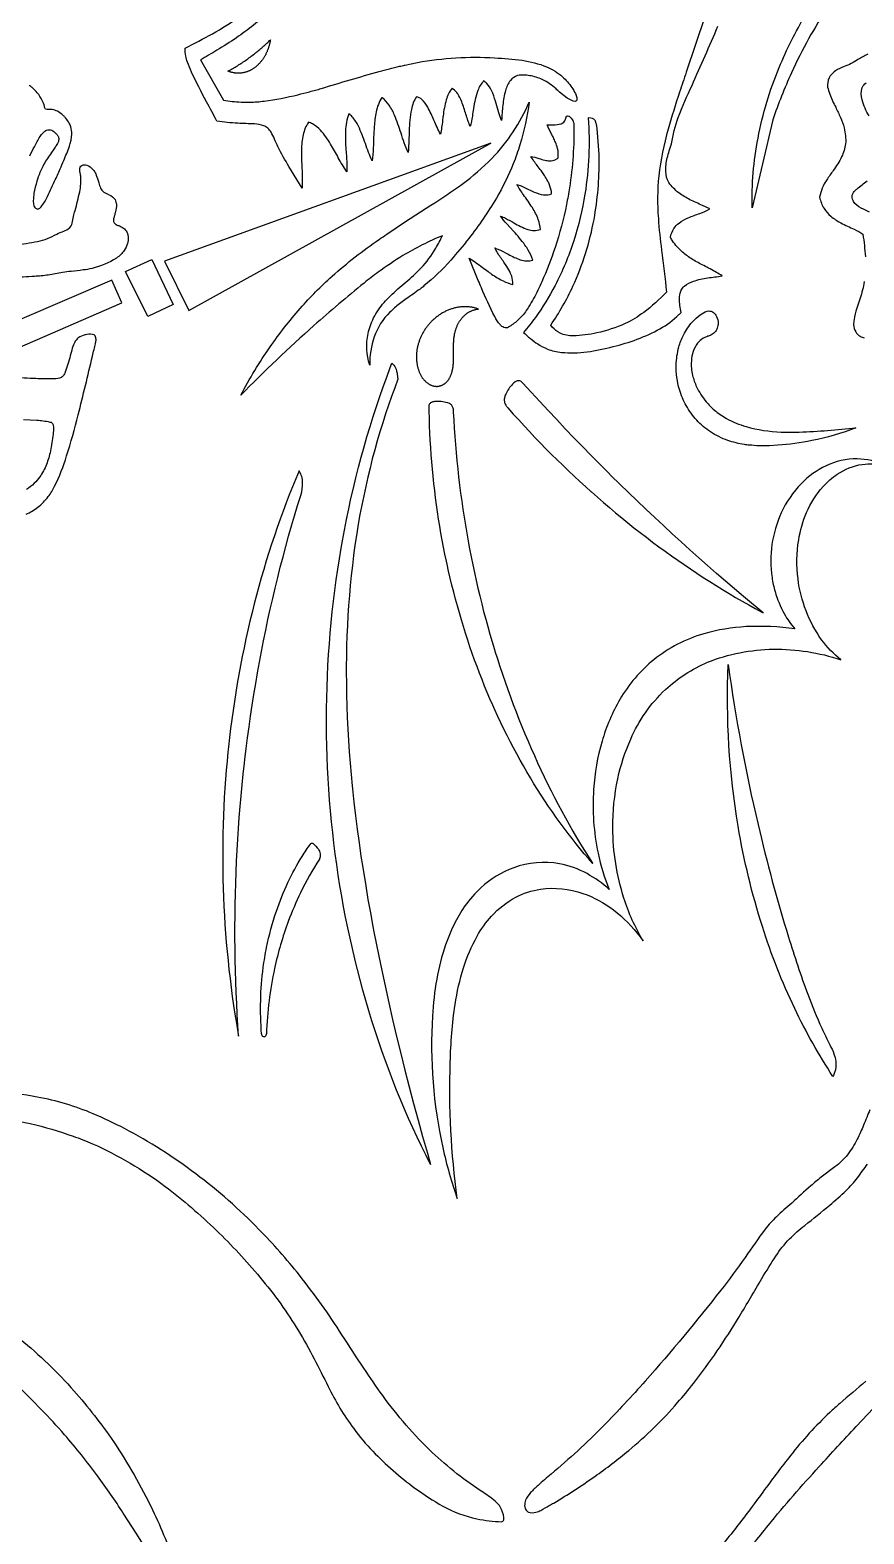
# Model space of a CAD drawing. Header units: millimetres. Extents: x 0 to 1000, y 0 to 780.
# Drawn here: x 666.1 to 841.7, y 262.5 to 579.1 of the extents above; entities that cross this region are included whole.
import ezdxf

# ---------------------------------------------------------------- set-up
doc = ezdxf.new("R2010")
doc.units = ezdxf.units.MM
doc.layers.add('Default', color=70, linetype='Continuous')

msp = doc.modelspace()

# ---------------------------------------------------------------- linework, layer by layer
at = {"layer": 'Default'}
for points in [[(716.47, 583.04, -0.038807), (709.54, 577.43, -0.014064), (705.39, 574.8, -0.005114), (701.96, 572.77), (706.79, 564.28), (706.79, 564.28, 0.030723), (710.51, 563.91, 0.030863), (712.37, 563.88, 0.032443), (715.38, 564.11, 0.027429), (722.49, 565.46, 0.011373), (724.95, 566.09, 0.016526), (726.18, 566.42, 0.021162), (727.4, 566.77, -0.006741), (739.58, 570.32, -0.006706), (743.9, 571.43, 0.016823), (744.96, 571.69), (745.02, 571.69), (747.67, 572.24, -0.06084), (763.89, 573.21, -0.021524), (769.7, 572.69, -0.056848), (774.86, 571.33, -0.085575), (778.2, 569.21, -0.056321), (780.16, 566.97, -0.025827), (780.92, 565.69, -0.061981), (781.22, 564.85, -0.220641), (781.1, 564.14, -0.114614), (780.94, 564, -0.124053), (779.18, 564.76), (777.56, 565.99, 0.026336), (776.83, 566.66, 0.079044), (773.95, 568.62, 0.070302), (771.29, 569.46, 0.032376), (770.12, 569.58, 0.091594), (768.73, 569.47, 0.13813), (767.24, 568.45, 0.11145), (766.2, 566.36, 0.044859), (765.63, 563.24, 0.012473), (765.38, 560.03, -0.036336), (764.82, 561.64), (764.09, 564.12, 0.031338), (763.26, 566.32, 0.098747), (762.24, 567.83, 0.059264), (761.59, 568.34, 0.093649), (760.38, 566.35, 0.048333), (759.47, 562.56, 0.00852), (759.22, 560.95, -0.02295), (758.77, 558.73, -0.029431), (757.87, 561.33, 0.010505), (756.98, 563.98, 0.053184), (756.13, 565.65, 0.095327), (755.17, 566.65, 0.023862), (754.93, 566.8, 0.101523), (753.71, 564.38, 0.039966), (753.06, 560.96, 0.020458), (752.94, 560, -0.016831), (752.5, 557.15, -0.030273), (751.13, 560.07, 0.020712), (749.83, 562.8, 0.087239), (748.59, 564.43, 0.136211), (747.42, 565.04, 0.087786), (746.38, 562.34, 0.041721), (745.92, 557.82, 0.007122), (745.86, 555.94, -0.019998), (745.67, 553.27, -0.027337), (744.19, 557.38, 0.016419), (742.83, 561.13, 0.04084), (741.69, 563.27, 0.089068), (740.23, 564.82), (740.17, 564.87, 0.094164), (738.95, 561.82, 0.032424), (738.55, 558.79, 0.008175), (738.35, 554.24, -0.021183), (738.12, 551.52, -0.029471), (736.69, 555.16, 0.02388), (735.21, 558.83, 0.075369), (733.91, 560.8, 0.046032), (733.19, 561.46, 0.082092), (732.51, 557.77, 0.031492), (732.6, 553.86, -0.01082), (732.79, 550.66, -0.01563), (732.79, 549.24, -0.029195), (730.98, 552.2, 0.004298), (729.37, 555.05, 0.04884), (727.25, 557.97, 0.090756), (725.52, 559.32, 0.043817), (724.7, 559.66, 0.095256), (723.58, 557.04, 0.046319), (723.24, 553.81, 0.017281), (723.32, 549.98, -0.026066), (723.35, 545.76), (720.59, 550.34, -0.016825), (718.27, 554.52, -0.016842), (717.55, 556.12, 0.029419), (716.82, 557.55, 0.082069), (716.15, 558.41, 0.122462), (715.29, 558.91, 0.074161), (713.36, 559.3, -0.002033), (709.82, 559.43, -0.021056), (705.41, 559.91, 0.003475), (703.23, 563.96, -0.012319), (700.07, 570.23, -0.020183), (699.21, 572.31, -0.040104), (698.85, 573.57, -0.060472), (698.74, 575.23, 0.005206), (704.47, 578.3, 0.020303), (710.21, 581.83, 0.030418)], [(834.23, 584.08, 0.041052), (826.41, 570.06, 0.023983), (822.49, 560.17), (818.12, 541.63, -0.052155), (819.38, 556.32, -0.051748), (823.82, 571.17, -0.034258), (829.41, 582.32, -0.040127)], [(808.19, 581.81), (804.24, 570.17, -0.002946), (802.86, 566.02, 0.010713), (800.45, 558.2, 0.038219), (798.46, 548.39, 0.043222), (798.38, 539.37, 0.015891), (799.07, 532.74, -0.006994), (800.09, 523.88, -0.041069), (795.3, 519.64, -0.055601), (791.39, 517.3, -0.05329), (785.46, 515.32, -0.045466), (780.48, 514.69, -0.120811), (777.68, 515.28, -0.093198), (776.05, 516.55, -0.020108), (775.71, 516.97, 0.044592), (780.39, 525.16, 0.062001), (784.84, 539.22, 0.048774), (785.91, 551.93, 0.02839), (785.35, 559.24, 0.027689), (785.13, 559.86, 0.118613), (784.77, 560.34, 0.124374), (784.2, 560.54), (783.61, 560.56, -0.057559), (782.93, 544.55, -0.039632), (780.57, 534.71, -0.041497), (776.64, 525.32, -0.037834), (772.48, 518.58, -0.021652), (769.99, 515.44, 0.052547), (773.02, 512.99, 0.05105), (775.05, 511.92, 0.078855), (777.99, 511.22, 0.05945), (783.37, 511.34, 0.029001), (788.87, 512.43, 0.065075), (798.72, 516.18, 0.06475), (802.73, 519.17, 0.00726), (803.18, 519.62, -0.057528), (802.85, 522.56, -0.083441), (803.1, 524.07, -0.094595), (803.59, 524.92, -0.04822), (803.86, 525.18, -0.079768), (805.77, 526.19, -0.050554), (808.77, 526.9, -0.019263), (810.28, 527.1, 0.017452), (811.79, 527.33, 0.026892), (810.64, 528.04, 0.018712), (807.94, 529.48, -0.020378), (805.57, 530.8, -0.032302), (803.47, 532.31, -0.074394), (801.38, 534.69, -0.017804), (800.91, 535.47, -0.088406), (801.67, 537.29, -0.091715), (802.74, 538.43, -0.071055), (804.69, 539.56, -0.016303), (807.14, 540.46, 0.042506), (809.22, 541.41), (807.66, 542.16, -0.014853), (805.03, 543.36, -0.040879), (802.67, 544.81, -0.073249), (800.6, 546.96, -0.126447), (799.95, 549.32, -0.077546), (800.27, 552.16, -0.020402), (800.69, 553.66), (801.16, 555.14, -0.049425), (802.56, 560.68, -0.013808), (805.47, 567.42, 0.005395), (810.92, 579.85, 0.01593)], [(842.48, 573.96, 0.017104), (840.42, 572.86, -0.0687), (837.51, 571.38, 0.036685), (835.69, 570.48, 0.088901), (834.59, 569.42, 0.134618), (834, 567.53, 0.02904), (834.01, 567.05, 0.042701), (835.06, 564.19, 0.014245), (835.73, 562.81, -0.010086), (836.73, 560.68, -0.030857), (837.51, 558.45, -0.084114), (837.81, 555.13, -0.077144), (836.98, 552.37, -0.042899), (835.2, 549.5, 0.006257), (833.83, 547.53, 0.097144), (832.34, 543.88, 0.090146), (833.29, 541.5, 0.085665), (834.7, 539.9, 0.055384), (836.79, 538.48, 0.009198), (839.63, 537.12, -0.047946), (841.46, 536.08, -0.018273), (841.98, 531.34, -0.057838)], [(666.02, 552.61, -0.010191), (666.98, 554.51, -0.019953), (668.18, 556.63, -0.065136), (668.88, 557.5, -0.063444), (669.55, 558.01, -0.189832), (670.64, 557.97, -0.093073), (671.51, 557.32, -0.038856), (671.88, 556.86, -0.145171), (672.11, 556.28, -0.059708), (672.08, 555.81, -0.094468), (671.84, 555.16, 0.012526), (671.59, 554.76, -0.012689), (671.09, 554.02), (670.56, 553.26, 0.033621), (668.97, 550.8, 0.047557), (667.5, 547.24, 0.027888), (666.9, 544.76, 0.028174), (666.75, 543.15, 0.076949), (666.88, 542.14, 0.094174), (667.1, 541.71, 0.108488), (667.38, 541.47, 0.262051), (668.02, 541.49, 0.07934), (668.21, 541.64, 0.0577), (669.52, 543.58, 0.007166), (671.25, 547.24), (671.25, 547.25, 0.000952), (672.39, 549.82, 0.004444), (673.17, 551.62, 0.006292), (673.79, 553.08, 0.014544), (674.36, 554.59, 0.062158), (674.87, 557.15, 0.087303), (674.65, 558.71, 0.048989), (674.33, 559.44, 0.054549), (673.59, 560.5, 0.024408), (673.1, 561.04, 0.060885), (672.07, 561.82, 0.064097), (671.03, 562.27), (670.99, 562.28, 0.072521), (669.88, 562.32, -0.093203), (669.35, 562.39, -0.081124), (669.1, 563, 0.04888), (668.64, 564.26, 0.050058), (667.6, 565.85, 0.049319), (666.53, 566.94, 0.033185), (665.87, 567.43, 0.076213)], [(842.76, 561.01, -0.064193), (841.28, 564.34, -0.140888), (841.3, 566.94, -0.102051), (842.14, 567.93, -0.153354)], [(662.9, 533.83, 0.021352), (667.64, 534.57, 0.074412), (671.72, 536.12, -0.023717), (673.18, 536.72, 0.055743), (674.35, 537.38, 0.139863), (674.93, 538.41, 0.017845), (675.25, 539.85, -0.021909), (675.55, 541.05, 0.015469), (676.53, 545.03, 0.066833), (676.73, 548.28, 0.026389), (676.58, 549.23, -0.110368), (676.6, 550.2, -0.125665), (676.97, 550.58, -0.147852), (677.49, 550.69, -0.061425), (678.05, 550.61, -0.12753), (679.31, 549.72, -0.06261), (679.92, 548.78, -0.032437), (680.53, 546.89, 0.030359), (680.94, 545.75, 0.111264), (681.51, 545.04, 0.046442), (682, 544.74, 0.024493), (682.73, 544.39, -0.148332), (683.96, 543.39, -0.1096), (684.25, 542.32, -0.084875), (684.07, 540.82, -0.015972), (683.89, 540.2, 0.012704), (683.71, 539.54, 0.066417), (683.66, 538.79, 0.145546), (684.05, 538.22, 0.082838), (684.78, 537.9, -0.058266), (685.76, 537.39, -0.101371), (686.43, 536.61, -0.17838), (686.6, 534.15, -0.081129), (685.92, 532.67, -0.090535), (684.28, 531.06, -0.085414), (679.12, 528.89, -0.027999), (677.27, 528.56, -0.017093), (674.7, 528.27, 0.010036), (672.93, 528.06, 0.001779), (669.86, 527.49, -0.025352), (667.02, 527.21, -0.004849), (662.24, 526.98, 0.008103)], [(842.83, 540.76), (841.58, 541.37, -0.119502), (839.79, 542.58, -0.093125), (839.28, 543.45, -0.181486), (839.32, 544.6, -0.095395), (840.07, 545.5, -0.046208), (840.23, 545.62, -0.031697), (842.38, 547.3, 0.005254)], [(841.76, 526.11, -0.04008), (840.86, 522.63), (840.15, 520.51, 0.043986), (839.59, 518.12, 0.024862), (839.49, 517.04, 0.105233), (839.95, 515.55, 0.130208), (840.89, 514.6, 0.100251), (841.76, 514.28, 0.087006)], [(665.22, 477.19, 0.070061), (667.71, 478.63, 0.065499), (669.9, 480.87, 0.043996), (671.25, 483.07, 0.039842), (673.78, 489.43, 0.014657), (676.2, 498.07, 0.005374), (679.21, 510.45, -0.043136), (679.54, 511.82, 0.023815), (679.85, 513.05, 0.022857), (679.96, 513.77, 0.109669), (679.86, 514.48, 0.099885), (679.63, 514.87), (679.58, 514.92, 0.117363), (678.04, 515, 0.061445), (676.54, 514.46, 0.099925), (675.83, 513.88, 0.049243), (675.41, 513.21, 0.057025), (674.87, 511.69), (674.54, 510.51, -0.02743), (673.47, 507.04, -0.082896), (673.1, 506.36, -0.087288), (672.68, 505.96, -0.079679), (672.3, 505.8, -0.072661), (670.67, 505.62, -0.01719), (666.77, 505.73, -0.004594), (664.16, 505.86, 0.00662)], [(664.7, 497.12), (667.47, 496.94, -0.034254), (668.86, 496.81, -0.038641), (670.24, 496.56, -0.198169), (670.69, 496.37, -0.12805), (670.97, 495.82, -0.045646), (671.02, 495.34, -0.054761), (670.92, 494.02, -0.027964), (670.35, 490.47, -0.044751), (669.52, 487.62, -0.062642), (668.1, 485, -0.045301), (666.96, 483.67, -0.047292), (665.35, 482.33, -0.040434)], [(656.81, 350.47, -0.058555), (675.16, 346.25, -0.014474), (679.24, 344.66, -0.055622), (694.54, 335.69, -0.029507), (705.31, 326.43, -0.025027), (714.48, 316.59, -0.013443), (718.85, 311, -0.035024), (725.89, 299.4, -0.005887), (728.85, 293.59, 0.044609), (734.23, 284.7, 0.03592), (738.25, 279.96, 0.043781), (747.13, 272.19, 0.029317), (753, 268.39, 0.07421), (760.17, 265.73, 0.037456), (765.36, 265.1, 0.289863), (765.82, 265.48, 0.121652), (765.87, 265.97, 0.102698), (765.09, 268.24, 0.080364), (764.32, 269.18, 0.042332), (761.58, 271.23, -0.046429), (750.73, 279.71, -0.045206), (740.33, 291.66, -0.010199), (736.35, 297.43, -0.004369), (731.76, 304.44, 0.026387), (722.8, 316.99, 0.025689), (714.28, 326.65, 0.036828), (700.97, 338.33, 0.041386), (685.97, 347.84, 0.021599), (679.35, 350.98, 0.054908), (667.59, 354.49, 0.053649), (650.05, 355.92, 0.034303)], [(842.92, 351.82, -0.014155), (841.58, 348.55, -0.025911), (840.28, 345.65, -0.044427), (838.23, 342.36, -0.058242), (835.58, 339.82), (832.65, 337.61), (832.64, 337.61, 0.00737), (830.49, 335.82), (830.48, 335.82, 0.00284), (826.46, 332.19, 0.012545), (823.25, 329.29, 0.030422), (820.87, 326.7), (820.85, 326.68, 0.007459), (816.67, 320.74, -0.016204), (811.55, 313.87, -0.014564), (795.64, 294.72, -0.011339), (786.81, 285.28, -0.025713), (775.78, 275.13, 0.008589), (773.06, 272.76, 0.014644), (771.46, 271.23, 0.090939), (770.43, 269.67, 0.10459), (770.23, 268.49, 0.134892), (770.56, 267.54, 0.14583), (771.03, 267.13, 0.137392), (772.59, 267.11, 0.064054), (773.63, 267.5, 0.020925), (775.42, 268.54, -0.025934), (776.35, 269.03), (776.39, 269.05, 0.016728), (784.99, 274.64, 0.019965), (792.14, 280.1, 0.039044), (802.44, 290.17, 0.016235), (805.77, 294.21, 0.029451), (815.38, 308.21, 0.00283), (820.19, 316.3, -0.012673), (823.13, 321.03, -0.049629), (826.01, 324.63, -0.029642), (829.22, 327.48, 0.003688), (834.47, 331.73, 0.017055), (837.93, 334.83, 0.040427), (840.32, 337.52, 0.006693), (842.43, 340.38, 0.009319)], [(664.02, 303.53, -0.040399), (675.32, 292.65, -0.031674), (683.61, 281.99, -0.036281), (691.83, 267.66), (691.85, 267.6, -0.01952), (694.5, 261.63, -0.019715), (696.5, 255.9, 0.005047), (696.8, 254.74, -0.050209), (697.01, 253.48, -0.118447), (696.77, 252.14, -0.136226), (696.53, 251.77, -0.255668), (696.19, 251.68, -0.136964), (695, 252.45, -0.025545), (694.1, 253.69, -0.019138), (693.22, 255.15, 0.024353), (692.32, 256.51), (692.29, 256.55), (688.55, 262.52), (685.7, 266.93, 0.012593), (680.28, 274.76, 0.021352), (673.33, 283.43, 0.021915), (663.29, 293.84, -0.004613)], [(842.09, 294.66, 0.005853), (836.58, 289.99, 0.00575), (834.5, 288.11, 0.036615), (826.19, 279.02, 0.009159), (820.76, 271.86, -0.007391), (814.77, 263.87, -0.018074), (808.82, 256.87, -0.007821)], [(815.07, 256.25, -0.001614), (821.56, 264.38, -0.014939), (832.26, 276.71, -0.004245), (840.02, 285.12), (850.9, 296.63, 0.006111)]]:
    msp.add_lwpolyline(points, format="xyb", dxfattribs=at)
for points in [[(714.88, 572.66), (714.79, 572.55), (714.71, 572.44), (714.63, 572.34), (714.54, 572.24), (714.45, 572.14), (714.36, 572.04), (714.27, 571.95), (714.18, 571.86), (714.09, 571.76), (714, 571.68), (713.9, 571.59), (713.81, 571.5), (713.71, 571.42), (713.62, 571.34), (713.52, 571.26), (713.42, 571.19), (713.32, 571.11), (713.22, 571.04), (713.12, 570.97), (713.02, 570.9), (712.91, 570.84), (712.81, 570.78), (712.71, 570.72), (712.6, 570.66), (712.5, 570.6), (712.39, 570.55), (712.29, 570.5), (712.18, 570.45), (712.11, 570.42), (712, 570.38), (711.88, 570.33), (711.77, 570.29), (711.66, 570.25), (711.54, 570.22), (711.43, 570.18), (711.31, 570.15), (711.2, 570.12), (711.08, 570.1), (710.97, 570.07), (710.85, 570.05), (710.74, 570.03), (710.62, 570.02), (710.5, 570), (710.39, 569.99), (710.27, 569.98), (710.16, 569.98), (710.04, 569.97), (709.92, 569.97), (709.81, 569.97), (709.69, 569.98), (709.57, 569.98), (709.46, 569.99), (709.34, 570), (709.22, 570.02), (709.11, 570.03), (708.99, 570.05), (708.88, 570.08), (708.76, 570.1), (708.65, 570.13), (708.53, 570.16), (708.42, 570.19), (708.3, 570.22), (708.19, 570.26), (708.07, 570.3), (707.96, 570.34), (707.85, 570.38), (707.75, 570.42), (708, 570.56), (708.25, 570.69), (708.5, 570.83), (708.75, 570.97), (709, 571.11), (709.25, 571.26), (709.5, 571.4), (709.74, 571.55), (709.99, 571.71), (710.23, 571.86), (710.48, 572.02), (710.72, 572.18), (710.96, 572.34), (711.2, 572.5), (711.45, 572.67), (711.69, 572.83), (711.93, 573), (712.16, 573.18), (712.4, 573.35), (712.64, 573.53), (712.88, 573.71), (713.11, 573.89), (713.35, 574.07), (713.58, 574.26), (713.61, 574.29), (713.83, 574.46), (714.04, 574.63), (714.25, 574.8), (714.46, 574.98), (714.68, 575.16), (714.89, 575.34), (715.1, 575.52), (715.3, 575.71), (715.51, 575.89), (715.72, 576.08), (715.92, 576.28), (716.13, 576.47), (716.33, 576.67), (716.53, 576.86), (716.7, 577.03), (716.67, 576.88), (716.65, 576.74), (716.62, 576.6), (716.59, 576.45), (716.55, 576.31), (716.52, 576.17), (716.48, 576.03), (716.44, 575.89), (716.41, 575.75), (716.36, 575.62), (716.32, 575.48), (716.28, 575.35), (716.23, 575.21), (716.18, 575.08), (716.13, 574.95), (716.08, 574.82), (716.03, 574.69), (715.98, 574.56), (715.92, 574.43), (715.87, 574.31), (715.81, 574.18), (715.75, 574.06), (715.69, 573.94), (715.62, 573.82), (715.56, 573.7), (715.49, 573.58), (715.43, 573.47), (715.36, 573.36), (715.29, 573.24), (715.22, 573.13), (715.14, 573.03), (715.07, 572.92), (715, 572.81), (714.92, 572.71)], [(699.52, 520.06), (763.12, 555.27), (694.36, 530.4)], [(690.9, 518.77), (686.18, 528.22), (691.73, 530.77), (696.2, 521.31)], [(152.85, 290.35), (685.43, 521.64), (683.3, 526.41), (148.1, 296.68)], [(755.01, 507.48), (755.05, 507.65), (755.08, 507.82), (755.11, 507.99), (755.14, 508.17), (755.16, 508.34), (755.18, 508.52), (755.2, 508.69), (755.22, 508.87), (755.24, 509.04), (755.25, 509.22), (755.26, 509.4), (755.26, 509.58), (755.27, 509.75), (755.27, 509.93), (755.27, 510.03), (755.26, 512.62), (755.26, 512.81), (755.26, 513.01), (755.27, 513.21), (755.28, 513.41), (755.29, 513.61), (755.31, 513.8), (755.32, 514), (755.34, 514.2), (755.37, 514.39), (755.39, 514.59), (755.42, 514.78), (755.45, 514.98), (755.48, 515.17), (755.49, 515.18), (755.52, 515.33), (755.56, 515.48), (755.6, 515.63), (755.64, 515.77), (755.68, 515.92), (755.73, 516.07), (755.78, 516.21), (755.83, 516.35), (755.88, 516.49), (755.94, 516.63), (755.99, 516.76), (756.05, 516.9), (756.12, 517.03), (756.18, 517.16), (756.25, 517.29), (756.32, 517.41), (756.39, 517.53), (756.46, 517.66), (756.53, 517.77), (756.61, 517.89), (756.69, 518), (756.77, 518.11), (756.81, 518.16), (756.9, 518.28), (756.99, 518.39), (757.08, 518.5), (757.18, 518.61), (757.28, 518.72), (757.38, 518.82), (757.48, 518.92), (757.58, 519.01), (757.68, 519.11), (757.79, 519.2), (757.89, 519.28), (758, 519.37), (758.11, 519.45), (758.22, 519.53), (758.33, 519.6), (758.44, 519.67), (758.56, 519.74), (758.67, 519.8), (758.78, 519.86), (758.9, 519.92), (759.02, 519.97), (759.07, 519.99), (759.19, 520.04), (759.32, 520.09), (759.45, 520.13), (759.58, 520.17), (759.7, 520.21), (759.83, 520.24), (759.96, 520.27), (760.09, 520.29), (760.22, 520.31), (760.35, 520.33), (760.48, 520.35), (760.53, 520.35), (760.35, 520.41), (760.17, 520.46), (760, 520.51), (759.82, 520.56), (759.64, 520.6), (759.46, 520.64), (759.28, 520.68), (759.11, 520.71), (758.93, 520.74), (758.75, 520.76), (758.57, 520.78), (758.39, 520.8), (758.21, 520.81), (758.03, 520.82), (757.84, 520.83), (757.66, 520.83), (757.48, 520.83), (757.3, 520.82), (757.12, 520.81), (756.94, 520.8), (756.76, 520.79), (756.58, 520.77), (756.4, 520.74), (756.22, 520.72), (756.04, 520.68), (755.87, 520.65), (755.69, 520.61), (755.51, 520.57), (755.33, 520.52), (755.15, 520.47), (754.98, 520.42), (754.8, 520.36), (754.63, 520.3), (754.45, 520.24), (754.28, 520.17), (754.1, 520.1), (753.93, 520.03), (753.76, 519.95), (753.59, 519.87), (753.42, 519.78), (753.25, 519.69), (753.08, 519.6), (752.91, 519.51), (752.75, 519.41), (752.58, 519.31), (752.42, 519.2), (752.25, 519.09), (752.09, 518.98), (751.93, 518.86), (751.77, 518.74), (751.61, 518.62), (751.45, 518.5), (751.3, 518.37), (751.14, 518.23), (750.99, 518.1), (750.84, 517.96), (750.71, 517.84), (750.58, 517.71), (750.46, 517.59), (750.34, 517.46), (750.21, 517.33), (750.1, 517.19), (749.98, 517.05), (749.86, 516.91), (749.75, 516.77), (749.64, 516.62), (749.53, 516.48), (749.42, 516.32), (749.31, 516.17), (749.21, 516.01), (749.11, 515.85), (749.01, 515.69), (748.91, 515.53), (748.81, 515.36), (748.81, 515.36), (748.73, 515.21), (748.65, 515.07), (748.57, 514.92), (748.5, 514.77), (748.42, 514.62), (748.35, 514.46), (748.28, 514.31), (748.22, 514.15), (748.16, 513.99), (748.09, 513.83), (748.03, 513.67), (747.98, 513.5), (747.92, 513.33), (747.87, 513.17), (747.82, 513), (747.78, 512.83), (747.73, 512.65), (747.69, 512.48), (747.65, 512.3), (747.61, 512.13), (747.61, 512.11), (747.58, 511.96), (747.55, 511.8), (747.53, 511.64), (747.51, 511.49), (747.49, 511.33), (747.48, 511.17), (747.46, 511.01), (747.45, 510.85), (747.45, 510.69), (747.44, 510.53), (747.44, 510.37), (747.44, 510.21), (747.44, 510.05), (747.45, 509.89), (747.46, 509.73), (747.47, 509.57), (747.48, 509.41), (747.49, 509.25), (747.51, 509.1), (747.53, 508.94), (747.56, 508.78), (747.58, 508.63), (747.59, 508.6), (747.62, 508.45), (747.65, 508.31), (747.68, 508.17), (747.72, 508.02), (747.76, 507.88), (747.8, 507.75), (747.84, 507.61), (747.88, 507.47), (747.93, 507.34), (747.98, 507.21), (748.03, 507.08), (748.09, 506.95), (748.15, 506.82), (748.2, 506.7), (748.27, 506.58), (748.33, 506.46), (748.39, 506.34), (748.46, 506.22), (748.53, 506.11), (748.6, 506), (748.68, 505.89), (748.75, 505.79), (748.83, 505.68), (748.91, 505.58), (748.94, 505.55), (749.02, 505.45), (749.1, 505.36), (749.18, 505.27), (749.27, 505.18), (749.35, 505.09), (749.44, 505.01), (749.53, 504.93), (749.62, 504.86), (749.72, 504.78), (749.81, 504.72), (749.91, 504.65), (750, 504.59), (750.1, 504.53), (750.2, 504.47), (750.3, 504.42), (750.4, 504.37), (750.5, 504.33), (750.6, 504.29), (750.7, 504.25), (750.8, 504.21), (750.91, 504.18), (751.01, 504.16), (751.11, 504.13), (751.22, 504.11), (751.32, 504.1), (751.43, 504.09), (751.45, 504.08), (751.55, 504.08), (751.65, 504.07), (751.74, 504.07), (751.84, 504.07), (751.94, 504.08), (752.04, 504.09), (752.13, 504.11), (752.23, 504.12), (752.33, 504.15), (752.42, 504.17), (752.52, 504.2), (752.61, 504.23), (752.71, 504.27), (752.8, 504.31), (752.89, 504.35), (752.99, 504.4), (753.08, 504.45), (753.17, 504.5), (753.25, 504.56), (753.34, 504.62), (753.43, 504.69), (753.51, 504.75), (753.6, 504.82), (753.68, 504.9), (753.76, 504.97), (753.84, 505.05), (753.92, 505.14), (754, 505.22), (754.03, 505.26), (754.1, 505.35), (754.17, 505.45), (754.23, 505.54), (754.3, 505.64), (754.36, 505.75), (754.42, 505.85), (754.48, 505.96), (754.53, 506.07), (754.59, 506.18), (754.64, 506.29), (754.69, 506.41), (754.73, 506.53), (754.78, 506.64), (754.82, 506.77), (754.86, 506.89), (754.9, 507.01), (754.93, 507.14), (754.96, 507.26), (754.99, 507.39)], [(743.16, 507.67), (743.27, 507.28), (743.37, 506.88), (743.41, 506.65), (743.54, 505.58), (742.86, 503.78), (742.2, 501.96), (741.55, 500.12), (740.93, 498.27), (740.33, 496.4), (739.75, 494.52), (739.2, 492.63), (738.66, 490.72), (738.15, 488.81), (737.66, 486.88), (737.19, 484.94), (736.75, 482.98), (736.33, 481.02), (735.93, 479.05), (735.55, 477.07), (735.2, 475.08), (734.87, 473.09), (734.56, 471.08), (734.28, 469.07), (734.2, 468.49), (733.94, 466.39), (733.71, 464.28), (733.5, 462.17), (733.31, 460.05), (733.15, 457.93), (733.01, 455.81), (732.89, 453.69), (732.8, 451.56), (732.73, 449.43), (732.69, 447.3), (732.67, 445.17), (732.67, 443.95), (732.69, 441.55), (732.73, 439.15), (732.79, 436.75), (732.88, 434.35), (732.99, 431.95), (733.13, 429.56), (733.29, 427.17), (733.47, 424.78), (733.68, 422.4), (733.91, 420.02), (733.97, 419.39), (734.29, 416.54), (734.62, 413.7), (734.98, 410.86), (735.36, 408.03), (735.76, 405.2), (736.06, 403.23), (736.75, 398.97), (737.23, 396.09), (737.75, 393.23), (738.28, 390.37), (738.49, 389.27), (739.51, 384.14), (740.06, 381.49), (740.83, 377.91), (741.62, 374.34), (742.43, 370.78), (743.26, 367.23), (744.12, 363.69), (745, 360.17), (745.91, 356.65), (746.83, 353.14), (747.78, 349.65), (748.75, 346.17), (749.74, 342.7), (750.43, 340.33), (749.47, 342.22), (748.52, 344.13), (747.6, 346.06), (746.69, 348), (745.8, 349.97), (744.94, 351.95), (744.09, 353.95), (743.26, 355.96), (742.46, 358), (741.68, 360.05), (740.91, 362.11), (740.17, 364.19), (739.45, 366.29), (738.75, 368.4), (738.07, 370.52), (737.42, 372.66), (736.78, 374.81), (736.17, 376.98), (735.58, 379.15), (735.01, 381.34), (734.47, 383.54), (734.45, 383.6), (733.94, 385.76), (733.45, 387.94), (732.98, 390.13), (732.53, 392.33), (732.11, 394.53), (731.71, 396.75), (731.33, 398.97), (730.98, 401.2), (730.65, 403.44), (730.34, 405.68), (730.06, 407.93), (729.8, 410.19), (729.56, 412.45), (729.34, 414.72), (729.15, 416.99), (728.99, 419.26), (728.85, 421.54), (728.73, 423.82), (728.63, 426.1), (728.56, 428.38), (728.51, 430.67), (728.5, 431.7), (728.49, 433.97), (728.51, 436.25), (728.55, 438.52), (728.61, 440.79), (728.7, 443.07), (728.81, 445.34), (728.94, 447.6), (729.1, 449.87), (729.28, 452.13), (729.49, 454.38), (729.72, 456.63), (729.97, 458.88), (730.25, 461.12), (730.55, 463.36), (730.87, 465.58), (731.22, 467.8), (731.58, 470.02), (731.86, 471.58), (732.27, 473.82), (732.71, 476.04), (733.17, 478.26), (733.65, 480.47), (734.16, 482.67), (734.69, 484.85), (735.24, 487.03), (735.81, 489.19), (736.4, 491.34), (737.02, 493.48), (737.66, 495.61), (738.32, 497.72), (739, 499.82), (739.7, 501.91), (740.43, 503.98), (741.17, 506.03), (741.94, 508.07), (742.28, 508.94), (742.48, 508.73), (742.68, 508.5), (742.86, 508.25), (743.02, 507.97), (743.16, 507.67)], [(766, 500.69), (766.07, 500.5), (766.15, 500.32), (766.24, 500.14), (766.34, 499.98), (766.45, 499.83), (766.56, 499.69), (766.68, 499.56), (766.72, 499.52), (767.84, 498.25), (768.97, 497), (770.11, 495.77), (771.25, 494.54), (772.4, 493.33), (773.56, 492.13), (774.72, 490.94), (775.89, 489.76), (777.06, 488.6), (778.25, 487.45), (779.43, 486.31), (780.63, 485.19), (781.83, 484.08), (783.03, 482.98), (784.24, 481.89), (784.3, 481.84), (785.56, 480.73), (786.83, 479.63), (788.1, 478.54), (789.38, 477.46), (790.67, 476.4), (791.96, 475.36), (793.25, 474.32), (794.55, 473.3), (795.86, 472.3), (797.17, 471.3), (798.49, 470.32), (799.81, 469.36), (801.13, 468.41), (802.46, 467.47), (803.8, 466.55), (805.14, 465.64), (806.49, 464.74), (807.84, 463.86), (809.19, 462.99), (810.55, 462.13), (811.91, 461.29), (813.28, 460.47), (814.65, 459.66), (816.03, 458.86), (817.41, 458.08), (818.79, 457.31), (820.18, 456.56), (820.47, 456.4), (816.3, 459.86), (814.41, 461.46), (812.52, 463.08), (810.63, 464.71), (808.76, 466.35), (806.88, 468), (805.02, 469.67), (803.16, 471.35), (801.3, 473.05), (799.45, 474.76), (797.61, 476.48), (795.77, 478.21), (793.94, 479.96), (792.11, 481.71), (790.3, 483.49), (788.48, 485.27), (787.89, 485.86), (786.05, 487.7), (784.23, 489.54), (782.41, 491.4), (780.59, 493.27), (778.78, 495.16), (776.98, 497.06), (775.19, 498.96), (773.4, 500.89), (771.62, 502.82), (769.84, 504.77), (769.52, 505.12), (769.38, 505.17), (769.24, 505.21), (769.1, 505.23), (768.95, 505.23), (768.81, 505.22), (768.66, 505.2), (768.52, 505.16), (768.38, 505.1), (768.25, 505.03), (768.12, 504.94), (768.07, 504.91), (767.85, 504.71), (767.64, 504.5), (767.44, 504.28), (767.25, 504.05), (767.06, 503.8), (766.88, 503.55), (766.7, 503.28), (766.54, 503), (766.38, 502.72), (766.32, 502.6), (766.23, 502.42), (766.15, 502.22), (766.08, 502.02), (766.02, 501.82), (765.99, 501.7), (765.96, 501.55), (765.94, 501.4), (765.93, 501.25), (765.94, 501.1), (765.95, 500.95), (765.97, 500.8)], [(751.31, 500.92), (751.64, 500.96), (751.98, 500.97), (752.32, 500.97), (752.66, 500.94), (753, 500.9), (753.33, 500.84), (753.66, 500.75), (754, 500.65), (754.32, 500.53), (754.38, 500.51), (754.5, 500.44), (754.61, 500.35), (754.72, 500.25), (754.81, 500.13), (754.9, 500), (754.98, 499.85), (755.05, 499.7), (755.1, 499.53), (755.15, 499.36), (755.18, 499.18), (755.19, 499), (755.19, 498.82), (755.19, 498.69), (755.28, 496.97), (755.39, 495.25), (755.51, 493.54), (755.65, 491.83), (755.79, 490.12), (755.96, 488.41), (756.13, 486.7), (756.32, 485), (756.53, 483.3), (756.74, 481.6), (756.97, 479.91), (757.22, 478.22), (757.47, 476.54), (757.75, 474.86), (758.03, 473.18), (758.33, 471.51), (758.64, 469.85), (758.96, 468.18), (759.3, 466.53), (759.65, 464.88), (760.01, 463.23), (760.39, 461.59), (760.78, 459.96), (761.18, 458.33), (761.59, 456.71), (762.02, 455.1), (762.46, 453.5), (762.92, 451.9), (763.38, 450.31), (763.86, 448.72), (763.97, 448.37), (764.49, 446.74), (765.01, 445.12), (765.55, 443.5), (766.1, 441.9), (766.66, 440.3), (767.24, 438.72), (767.82, 437.14), (768.42, 435.57), (769.03, 434.01), (769.66, 432.46), (770.29, 430.92), (770.94, 429.39), (771.6, 427.87), (772.27, 426.36), (772.95, 424.86), (773.64, 423.37), (774.34, 421.89), (775.06, 420.42), (775.79, 418.97), (776.53, 417.52), (777.28, 416.09), (778.04, 414.67), (778.81, 413.26), (779.59, 411.86), (780.38, 410.48), (781.18, 409.1), (782, 407.74), (782.82, 406.39), (783.66, 405.06), (784.5, 403.74), (784.56, 403.65), (783.67, 404.67), (782.79, 405.7), (781.92, 406.75), (781.06, 407.81), (780.2, 408.89), (779.36, 409.98), (778.52, 411.09), (777.7, 412.21), (776.88, 413.35), (776.07, 414.5), (775.28, 415.66), (774.49, 416.84), (773.71, 418.03), (772.95, 419.23), (772.19, 420.44), (771.44, 421.67), (770.71, 422.91), (769.98, 424.17), (769.27, 425.43), (768.57, 426.71), (767.87, 428), (767.19, 429.3), (766.52, 430.61), (765.86, 431.94), (765.21, 433.27), (764.58, 434.62), (763.95, 435.98), (763.5, 436.98), (762.92, 438.31), (762.35, 439.65), (761.79, 440.99), (761.25, 442.35), (760.72, 443.71), (760.2, 445.09), (759.69, 446.47), (759.19, 447.87), (758.71, 449.27), (758.24, 450.68), (757.78, 452.1), (757.33, 453.52), (756.9, 454.96), (756.48, 456.4), (756.07, 457.85), (755.67, 459.3), (755.29, 460.77), (754.92, 462.24), (754.56, 463.71), (754.22, 465.19), (753.89, 466.68), (753.76, 467.29), (753.45, 468.75), (753.16, 470.22), (752.88, 471.7), (752.61, 473.17), (752.35, 474.66), (752.11, 476.14), (751.89, 477.64), (751.67, 479.13), (751.47, 480.63), (751.29, 482.13), (751.12, 483.64), (750.96, 485.15), (750.81, 486.66), (750.68, 488.18), (750.56, 489.69), (750.46, 491.21), (750.36, 492.73), (750.29, 494.25), (750.22, 495.78), (750.17, 497.3), (750.14, 498.83), (750.12, 500.2), (750.19, 500.33), (750.28, 500.45), (750.38, 500.56), (750.48, 500.65), (750.6, 500.72), (750.65, 500.75), (750.81, 500.82), (750.97, 500.88), (751.14, 500.91), (751.3, 500.92)], [(723.42, 484.49), (723.36, 484.79), (723.29, 485.08), (723.19, 485.36), (723.09, 485.63), (722.96, 485.89), (722.83, 486.14), (722.73, 486.29), (722.03, 484.63), (721.34, 482.94), (720.67, 481.25), (720.01, 479.55), (719.37, 477.83), (718.74, 476.11), (718.12, 474.37), (717.52, 472.62), (716.94, 470.86), (716.37, 469.1), (715.82, 467.32), (715.28, 465.53), (714.75, 463.74), (714.25, 461.93), (713.76, 460.12), (713.28, 458.29), (712.82, 456.46), (712.38, 454.62), (711.95, 452.78), (711.53, 450.93), (711.14, 449.07), (710.76, 447.2), (710.39, 445.33), (710.05, 443.45), (709.71, 441.56), (709.4, 439.67), (709.1, 437.77), (708.82, 435.87), (708.55, 433.96), (708.3, 432.05), (708.07, 430.14), (707.85, 428.22), (707.73, 427.08), (707.55, 425.18), (707.38, 423.28), (707.23, 421.38), (707.1, 419.48), (706.98, 417.57), (706.88, 415.66), (706.8, 413.75), (706.73, 411.84), (706.69, 409.92), (706.65, 408.01), (706.64, 406.1), (706.64, 404.18), (706.66, 402.27), (706.69, 400.36), (706.74, 398.44), (706.81, 396.53), (706.9, 394.62), (707, 392.71), (707.12, 390.81), (707.25, 388.9), (707.4, 387), (707.57, 385.1), (707.76, 383.2), (707.96, 381.31), (708.18, 379.42), (708.41, 377.54), (708.66, 375.66), (708.93, 373.78), (709.21, 371.91), (709.52, 370.04), (709.83, 368.18), (709.99, 367.29), (709.84, 369.58), (709.7, 371.88), (709.59, 374.18), (709.48, 376.48), (709.4, 378.79), (709.33, 381.09), (709.28, 383.4), (709.25, 385.7), (709.23, 388.01), (709.23, 390.32), (709.24, 392.62), (709.27, 394.93), (709.32, 397.23), (709.39, 399.54), (709.47, 401.84), (709.57, 404.14), (709.69, 406.44), (709.82, 408.74), (709.97, 411.04), (710.14, 413.33), (710.32, 415.63), (710.52, 417.92), (710.74, 420.2), (710.97, 422.48), (711.22, 424.76), (711.31, 425.55), (711.59, 427.84), (711.88, 430.13), (712.19, 432.41), (712.51, 434.69), (712.85, 436.97), (713.21, 439.24), (713.59, 441.5), (713.98, 443.76), (714.38, 446.02), (714.81, 448.27), (715.25, 450.51), (715.7, 452.74), (716.17, 454.97), (716.66, 457.19), (717.17, 459.4), (717.69, 461.61), (718.22, 463.81), (718.77, 466), (719.34, 468.18), (719.92, 470.36), (720.52, 472.52), (721.13, 474.68), (721.76, 476.83), (722.41, 478.97), (723.07, 481.1), (723.31, 481.85), (723.43, 483.16), (723.45, 483.5), (723.46, 483.84), (723.45, 484.18)]]:
    msp.add_lwpolyline(points, close=True, dxfattribs=at)
for points in [[(752.9, 535.78, 0.036684), (744.59, 531.59, 0.019506), (739.39, 528.07, 0.01329), (736.44, 525.82, 0.013019), (725.83, 516.85, 0.015976), (710.43, 502.21, -0.029526), (716.64, 512.38, -0.02894), (722.97, 520.48, -0.030519), (729.67, 527.25, -0.031537), (739.64, 535.04, 0.001366), (741.19, 536.11), (745.15, 538.75), (750.46, 542.17, 0.017995), (757.08, 546.65, 0.038343), (763.35, 552.06, 0.049021), (767.84, 557.66, 0.039983), (771.2, 563.9, -0.041578), (769.24, 554.93, -0.021052), (767.83, 550.92, -0.034203), (764.27, 543.68, -0.033355), (758.45, 535.18, -0.017017), (754.65, 530.6, -0.040357), (749.03, 525.21, -0.005896), (748.2, 524.55, -0.004221), (745.26, 522.46), (743.86, 521.43, 0.023441), (741.85, 519.68, 0.11362), (738.55, 514.49, 0.087236), (737.6, 508.54, -0.130955), (737.26, 515.22, -0.061482), (738.42, 518.46, -0.034723), (739.46, 520.18, -0.050813), (741.96, 523.11, -0.016652), (745.2, 525.98, 0.024454), (748.39, 528.95, 0.053835), (751.51, 533.13, 0.02609), (752.89, 535.77)], [(779.04, 560.96, -0.291492), (779.52, 560.96, -0.037193), (779.58, 560.91), (780.04, 560.49, -0.088684), (780.57, 559.45), (780.61, 559.31, -0.0418), (779.67, 545.88, -0.011536), (779.04, 542.35, -0.029144), (776.62, 533.27, -0.026294), (773.84, 526.09, -0.001881), (773, 524.29, -0.028837), (771.13, 520.85, -0.044796), (769.52, 518.72, -0.015283), (768.96, 518.13, -0.05454), (767.05, 516.66, -0.012638), (766.61, 516.41, -0.169373), (765.61, 516.59, -0.085804), (765.04, 517.07, -0.058694), (763.92, 518.75, -0.020577), (761.12, 524.82, -0.014295), (760.47, 526.38), (758.54, 531.08), (759.68, 530.32, -0.006064), (762.27, 528.42, 0.010498), (763.27, 527.71, 0.042459), (765.7, 526.25, 0.057004), (767.72, 525.53, 0.090539), (767.5, 527.27, 0.038181), (767.27, 527.85, 0.027555), (766.5, 529.27), (765.85, 530.24, 0.009574), (765.15, 531.21, -0.03492), (763.93, 533.19, -0.09431), (764.18, 533.11), (765.14, 532.71), (766.79, 531.86, 0.052462), (769.31, 530.72, 0.056809), (770.63, 530.46, 0.10377), (771.95, 530.66, 0.048026), (770.98, 532.76, 0.025391), (770.3, 533.79, 0.034599), (767.89, 536.71), (766.48, 538.25, -0.015067), (765.13, 539.89, -0.037719), (766.18, 539.45, -0.004694), (767.96, 538.49, 0.051155), (770.87, 537.11, 0.157843), (773.55, 537.08, 0.061017), (773.1, 539.17, 0.054632), (771.85, 541.68, 0.019515), (769.98, 544.39, -0.031588), (768.61, 546.57), (769.51, 546.24), (771.07, 545.52, 0.019796), (772.25, 544.97, 0.075375), (774.23, 544.39, 0.123251), (775.91, 544.61, 0.068935), (775.47, 546.47, 0.028389), (775.09, 547.27, 0.023345), (774.39, 548.46), (773.68, 549.47, 0.006016), (772.88, 550.52, -0.024133), (771.54, 552.48, -0.037532), (773.24, 552.04, 0.032362), (774.47, 551.68, 0.037453), (775.51, 551.54, 0.135153), (776.76, 551.82, 0.050421), (777.26, 552.15, 0.103765), (777.16, 554.14, 0.05107), (776.71, 555.47, 0.029121), (776.29, 556.4, 0.013023), (775.91, 557.13, -0.018513), (774.96, 559.12), (776.64, 559.13, 0.099121), (778.29, 559.5, 0.13142), (778.64, 559.85, 0.055539), (778.76, 560.13, 0.029573), (778.9, 560.55, -0.026226)], [(810.92, 516.88, -0.093122), (810.55, 515.84, -0.052118), (810.28, 515.47, -0.085175), (809.41, 514.84, -0.030998), (808.81, 514.6, 0.026825), (807.82, 514.18, 0.094091), (806.65, 513.15, 0.081409), (805.71, 511.39, 0.065182), (805.33, 509.39, 0.080441), (805.6, 506.38, 0.051807), (806.44, 503.99, 0.05906), (808.45, 500.83, 0.047646), (810.18, 499.07, 0.04846), (812.75, 497.3, 0.056777), (816.86, 495.62, 0.061837), (824.24, 494.46, 0.005262), (826.39, 494.42, -0.001752), (828.07, 494.44, 0.013811), (839.99, 495.32, -0.040339), (830.72, 492.65, -0.031642), (823.52, 491.66), (821.76, 491.57, -0.035705), (817.52, 491.71, -0.038581), (816.51, 491.83, -0.04383), (813.02, 492.68, -0.058836), (809.35, 494.5, -0.056305), (806.47, 496.95, -0.056699), (804.26, 500.01, -0.054036), (802.83, 503.42, -0.078463), (802.14, 508.53, -0.060788), (802.71, 512.36, -0.04938), (803.66, 514.86, -0.070099), (805.59, 517.67, -0.055686), (807.21, 519.11, -0.050121), (808.63, 519.91, -0.184606), (809.77, 519.74, -0.113646), (810.48, 519.07, -0.119538), (810.95, 517.75, -0.066169)], [(822.97, 460.87, 0.058235), (824.89, 456.23, 0.058244), (827.16, 453.04, 0.045376), (816.89, 453.5, 0.054998), (807.94, 452, 0.098068), (797.43, 446.54, 0.089203), (790.28, 438.18, 0.059056), (786.53, 429.4, 0.054739), (784.75, 419.25, 0.068591), (785.69, 405.84, 0.046898), (788.04, 398.16, 0.061631), (783.36, 401.51, 0.079944), (777.57, 403.59, 0.133007), (767.92, 402.77, 0.098924), (761.02, 398.54, 0.048264), (757.64, 394.71, 0.06259), (753.56, 386.51, 0.038489), (751.71, 379.28, 0.028587), (750.82, 371.55, 0.070227), (752.98, 343.86, 0.030892), (756.05, 333.12, -0.042868), (754.57, 361.82, -0.031634), (755.58, 373.98, -0.039135), (757.36, 381.69, -0.053001), (760.22, 388.33, -0.057358), (763.24, 392.57, -0.086125), (768.34, 396.53, -0.089572), (773.58, 398.25, -0.119252), (782.5, 397.35, -0.078606), (788.93, 393.9, -0.065282), (794.55, 388.23, -0.007488), (795.17, 387.39, -0.05776), (791.13, 396.34, -0.07616), (788.79, 411.14, -0.055205), (789.85, 421.48, -0.053381), (792.57, 429.84, -0.046636), (795.65, 435.36, -0.050799), (799.87, 440.24, -0.087229), (808.76, 446.01, -0.091602), (822.61, 448.75, -0.08266), (836.82, 446.54, -0.070051), (832.77, 450.74, -0.123705), (827.8, 463.53, -0.074135), (827.94, 471.75, -0.061493), (829.59, 477.49, -0.081891), (833.09, 482.97, -0.063953), (836.07, 485.58, -0.109865), (841.33, 487.65, -0.098206), (846.12, 487.45, 0.104549), (840.24, 488.8, 0.111959), (833.7, 487.36, 0.087025), (828.5, 483.62, 0.086552), (824.27, 477.43, 0.145198), (822.32, 463.85, 0.034399)], [(835.74, 362, -0.105509), (835.51, 359.66, -0.049312), (835.16, 358.82, -0.033986), (827.1, 373.12, -0.033354), (820.29, 390.36, -0.035202), (815.19, 411.47, -0.051718), (813.08, 445.55, 0.023004), (819.37, 411.86, 0.01738), (825.8, 388.17, 0.015745), (829.86, 376.13, 0.017181), (832.81, 368.96, 0.010252), (834.48, 365.48, -0.035282), (835.36, 363.57, -0.054293)], [(727.02, 404.59, 0.031134), (723.03, 397.49, 0.022665), (720.45, 391.43, 0.034922), (717.57, 381.57, 0.043307), (715.83, 367.84, -0.1259), (715.72, 367.42, -0.152039), (715.5, 367.2, -0.293743), (715.09, 367.25, -0.136572), (714.88, 367.59, -0.055398), (714.84, 367.8, -0.053584), (715.18, 381.77, -0.016939), (715.88, 385.97, -0.031411), (717.96, 393.63, -0.028525), (720.39, 399.66, -0.030696), (723.37, 405.14, -0.016826), (725.12, 407.73, -0.163742), (725.35, 407.92, -0.252964), (725.71, 407.85, -0.055013), (726.78, 406.64, -0.065508), (727, 406.25, -0.113619), (727.16, 405.04, -0.125332), (727.04, 404.62)]]:
    msp.add_lwpolyline(points, format="xyb", close=True, dxfattribs=at)

doc.saveas('drawing.dxf')
